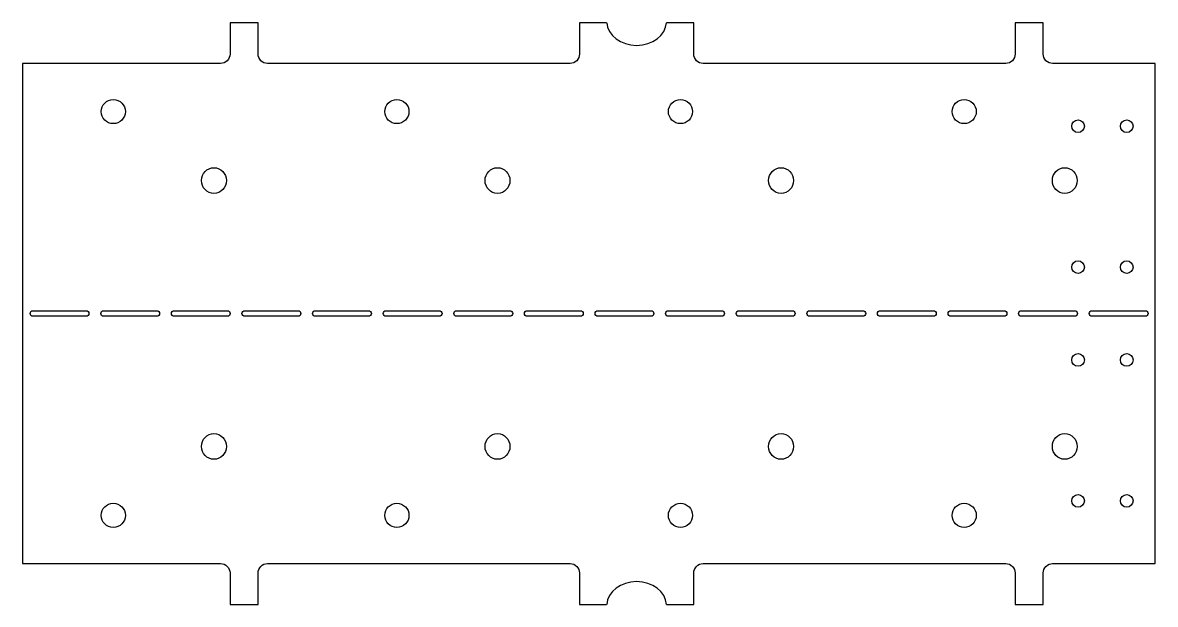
# Model space of a CAD drawing. Header units: millimetres. Extents: x -261 to 948, y -44 to 578.
import ezdxf

# ---------------------------------------------------------------- set-up
doc = ezdxf.new("R2010")
doc.units = ezdxf.units.MM

msp = doc.modelspace()

# ---------------------------------------------------------------- linework, layer by layer
for points in [[(362, 577.5), (333, 577.5), (333, 544, -0.414214), (323, 534), (0, 534, -0.414214), (-10, 544), (-10, 577.5), (-40, 577.5), (-40, 544, -0.414214), (-50, 534), (-261.3, 534), (-261.3, 0), (-50, 0, -0.414214), (-40, -10), (-40, -43.5), (-10, -43.5), (-10, -10, -0.414214), (0, 0), (323, 0, -0.414214), (333, -10), (333, -43.5), (362, -43.5)], [(425.9, -43.5), (455, -43.5), (455, -10, -0.414214), (465, 0), (788, 0, -0.414214), (798, -10), (798, -43.5), (828, -43.5), (828, -10, -0.414214), (838, 0), (947.6, 0), (947.6, 534), (838, 534, -0.414214), (828, 544), (828, 577.5), (798, 577.5), (798, 544, -0.414214), (788, 534), (465, 534, -0.414214), (455, 544), (455, 577.5), (425.9, 577.5)]]:
    msp.add_lwpolyline(points, format="xyb")
for points in [[(-250.3, 264, -1), (-250.3, 270), (-193.5, 270, -1), (-193.5, 264)], [(-118.1, 270, -1), (-118.1, 264), (-174.9, 264, -1), (-174.9, 270)], [(-42.8, 270, -1), (-42.8, 264), (-99.6, 264, -1), (-99.6, 270)], [(32.6, 270, -1), (32.6, 264), (-24.2, 264, -1), (-24.2, 270)], [(107.9, 270, -1), (107.9, 264), (51.1, 264, -1), (51.1, 270)], [(183.3, 270, -1), (183.3, 264), (126.5, 264, -1), (126.5, 270)], [(258.7, 270, -1), (258.7, 264), (201.9, 264, -1), (201.9, 270)], [(334, 270, -1), (334, 264), (277.2, 264, -1), (277.2, 270)], [(409.4, 270, -1), (409.4, 264), (352.6, 264, -1), (352.6, 270)], [(484.7, 270, -1), (484.7, 264), (427.9, 264, -1), (427.9, 270)], [(560.1, 270, -1), (560.1, 264), (503.3, 264, -1), (503.3, 270)], [(635.5, 270, -1), (635.5, 264), (578.7, 264, -1), (578.7, 270)], [(710.8, 270, -1), (710.8, 264), (654, 264, -1), (654, 270)], [(786.2, 270, -1), (786.2, 264), (729.4, 264, -1), (729.4, 270)], [(861.5, 270, -1), (861.5, 264), (804.7, 264, -1), (804.7, 270)], [(936.9, 270, -1), (936.9, 264), (880.1, 264, -1), (880.1, 270)]]:
    msp.add_lwpolyline(points, format="xyb", close=True)
for centre, radius in [((-164.6, 482.6), 12.9), ((138.1, 482.6), 12.9), ((440.8, 482.6), 12.9), ((743.6, 482.6), 12.9), ((865.1, 467), 6.75), ((917.1, 467), 6.75), ((865.1, 316.5), 6.75), ((917.1, 316.5), 6.75), ((865.1, 217.5), 6.75), ((917.1, 217.5), 6.75), ((865.1, 67), 6.75), ((917.1, 67), 6.75), ((-164.6, 51.5), 12.9), ((138.1, 51.5), 12.9), ((440.8, 51.5), 12.9), ((743.6, 51.5), 12.9)]:
    msp.add_circle(centre, radius)
for centre, start_param, end_param in [((394, 579), 0.058285, 3.083307), ((394, -45), 3.199878, 6.2249)]:
    msp.add_ellipse(centre, major_axis=(-32, 0), ratio=0.805059, start_param=start_param, end_param=end_param)
for centre, major_axis in [((-57.2, 409), (0, 13.7)), ((245.5, 409), (0, 13.7)), ((548.2, 409), (0, 13.7)), ((851, 409), (0, 13.7)), ((-57.2, 125.1), (0, -13.7)), ((245.5, 125.1), (0, -13.7)), ((548.2, 125.1), (0, -13.7)), ((851, 125.1), (0, -13.7))]:
    msp.add_ellipse(centre, major_axis=major_axis, ratio=0.96989)

doc.saveas('drawing.dxf')
